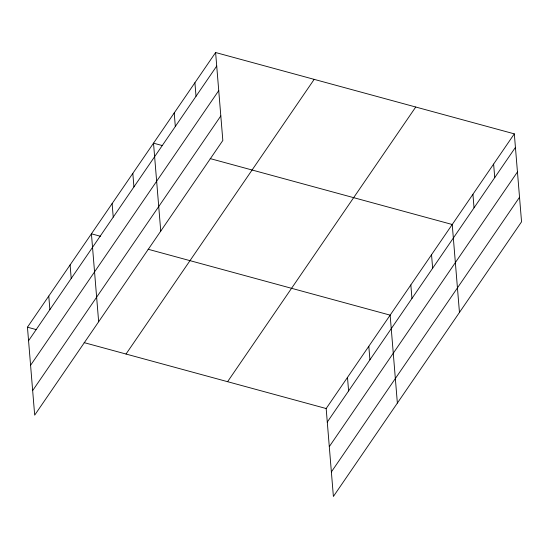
<?xml version="1.0" encoding="UTF-8"?>
<svg xmlns="http://www.w3.org/2000/svg" width="549" height="549" viewBox="0 0 549 549"><rect width="100%" height="100%" fill="white"/><g stroke="black" fill="none" stroke-linecap="round" stroke-linejoin="round"><path stroke-width="0.82" d="M215.606 52.526L222.832 140.469L34.683 415.14L27.45 327.197L215.606 52.526L514.317 133.86L521.55 221.803L333.394 496.474L326.168 408.531L514.317 133.86M28.562 340.73L216.718 66.052M30.579 365.284L218.735 90.612M32.659 390.586L220.815 115.914M126.023 354.036L314.179 79.365M227.588 381.692L415.744 107.021M327.279 422.057L515.429 147.386M329.297 446.618L517.453 171.94M331.376 471.92L519.532 197.242M162.552 145.629L153.514 143.165L160.747 231.108M210.192 158.599L452.232 224.5L459.458 312.443M100.46 236.269L91.422 233.812L98.655 321.755M148.106 249.246L390.14 315.14L397.366 403.083M27.45 327.197L36.488 329.661M84.134 342.631L326.168 408.531M493.62 164.069L494.738 177.602M472.922 194.284L474.041 207.81M431.535 254.715L432.646 268.241M410.837 284.931L411.949 298.457M368.811 346.275L369.923 359.801M347.49 377.403L348.601 390.929M194.909 82.741L196.02 96.267M174.211 112.957L175.323 126.483M132.817 173.381L133.929 186.907M112.12 203.597L113.231 217.123M70.1 264.941L71.212 278.467M48.772 296.069L49.884 309.595"/></g></svg>
